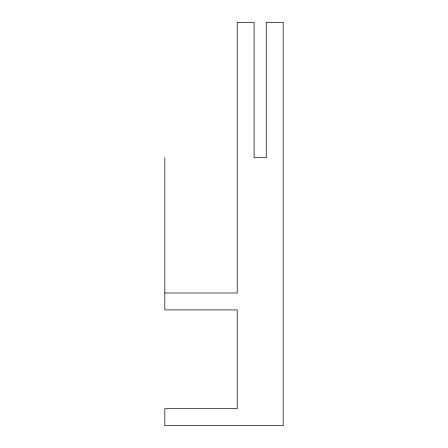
<?xml version="1.0" encoding="UTF-8"?>
<svg xmlns="http://www.w3.org/2000/svg" width="448" height="448" viewBox="0 0 448 448"><rect width="100%" height="100%" fill="white"/><g stroke="black" fill="none" stroke-linecap="round" stroke-linejoin="round"><path stroke-width="0.67" d="M164.808 293.003L237.194 293.003L237.194 22.4L254.106 22.4L254.106 157.702L266.28 157.702L266.28 22.4L283.192 22.4L283.192 425.6L164.808 425.6L164.808 408.688L237.194 408.688L237.194 309.915L164.808 309.915L164.808 157.702"/></g></svg>
